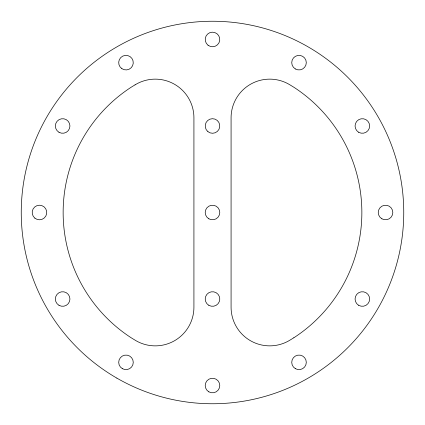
<?xml version="1.0" encoding="UTF-8"?>
<svg xmlns="http://www.w3.org/2000/svg" width="425" height="425" viewBox="0 0 425 425"><rect width="100%" height="100%" fill="white"/><g stroke="black" fill="none" stroke-linecap="round" stroke-linejoin="round"><path stroke-width="0.64" d="M135.081 84.835L131.155 87.237A149.356 149.356 0 0 0 131.155 337.763L134.486 339.803A38.654 38.654 0 0 0 193.922 307.217L193.922 117.783A38.648 38.648 0 0 0 135.081 84.835M293.845 337.763L289.919 340.165A38.648 38.648 0 0 1 231.078 307.217L231.078 117.783A38.648 38.648 0 0 1 289.919 84.835L293.845 87.237A149.356 149.356 0 0 1 293.845 337.763M208.856 218.811A7.283 7.283 0 0 0 219.783 212.5A7.283 7.283 0 0 0 208.856 206.189A7.283 7.283 0 0 0 208.856 218.811M116.875 378.128A191.25 191.25 0 0 0 403.75 212.5A191.25 191.25 0 0 0 116.875 46.872A191.25 191.25 0 0 0 116.875 378.128M208.856 391.845A7.283 7.283 0 0 0 219.783 385.533A7.283 7.283 0 0 0 208.856 379.228A7.283 7.283 0 0 0 208.856 391.845M208.856 305.325A7.283 7.283 0 0 0 219.783 299.019A7.283 7.283 0 0 0 208.856 292.708A7.283 7.283 0 0 0 208.856 305.325M122.342 368.661A7.283 7.283 0 0 0 133.269 362.355A7.283 7.283 0 0 0 122.342 356.044A7.283 7.283 0 0 0 122.342 368.661M295.375 68.956A7.283 7.283 0 0 0 306.303 62.645A7.283 7.283 0 0 0 295.375 56.339A7.283 7.283 0 0 0 295.375 68.956M208.069 45.247A7.283 7.283 0 0 0 219.725 40.407A7.283 7.283 0 0 0 209.706 32.736A7.283 7.283 0 0 0 208.069 45.247M121.869 68.659A7.283 7.283 0 0 0 133.248 63.203A7.283 7.283 0 0 0 122.83 56.079A7.283 7.283 0 0 0 121.869 68.659M59.006 132.292A7.283 7.283 0 0 0 69.934 125.981A7.283 7.283 0 0 0 59.006 119.675A7.283 7.283 0 0 0 59.006 132.292M34.882 218.163A7.283 7.283 0 0 0 46.66 213.642A7.283 7.283 0 0 0 36.853 205.7A7.283 7.283 0 0 0 34.882 218.163M207.915 131.644A7.283 7.283 0 0 0 219.698 127.123A7.283 7.283 0 0 0 209.892 119.181A7.283 7.283 0 0 0 207.915 131.644M358.711 132.292A7.283 7.283 0 0 0 369.638 125.981A7.283 7.283 0 0 0 358.711 119.675A7.283 7.283 0 0 0 358.711 132.292M381.894 218.811A7.283 7.283 0 0 0 392.822 212.5A7.283 7.283 0 0 0 381.894 206.189A7.283 7.283 0 0 0 381.894 218.811M358.711 305.325A7.283 7.283 0 0 0 369.638 299.019A7.283 7.283 0 0 0 358.711 292.708A7.283 7.283 0 0 0 358.711 305.325M295.375 368.661A7.283 7.283 0 0 0 306.303 362.355A7.283 7.283 0 0 0 295.375 356.044A7.283 7.283 0 0 0 295.375 368.661M59.006 305.325A7.283 7.283 0 0 0 69.934 299.019A7.283 7.283 0 0 0 59.006 292.708A7.283 7.283 0 0 0 59.006 305.325"/></g></svg>
